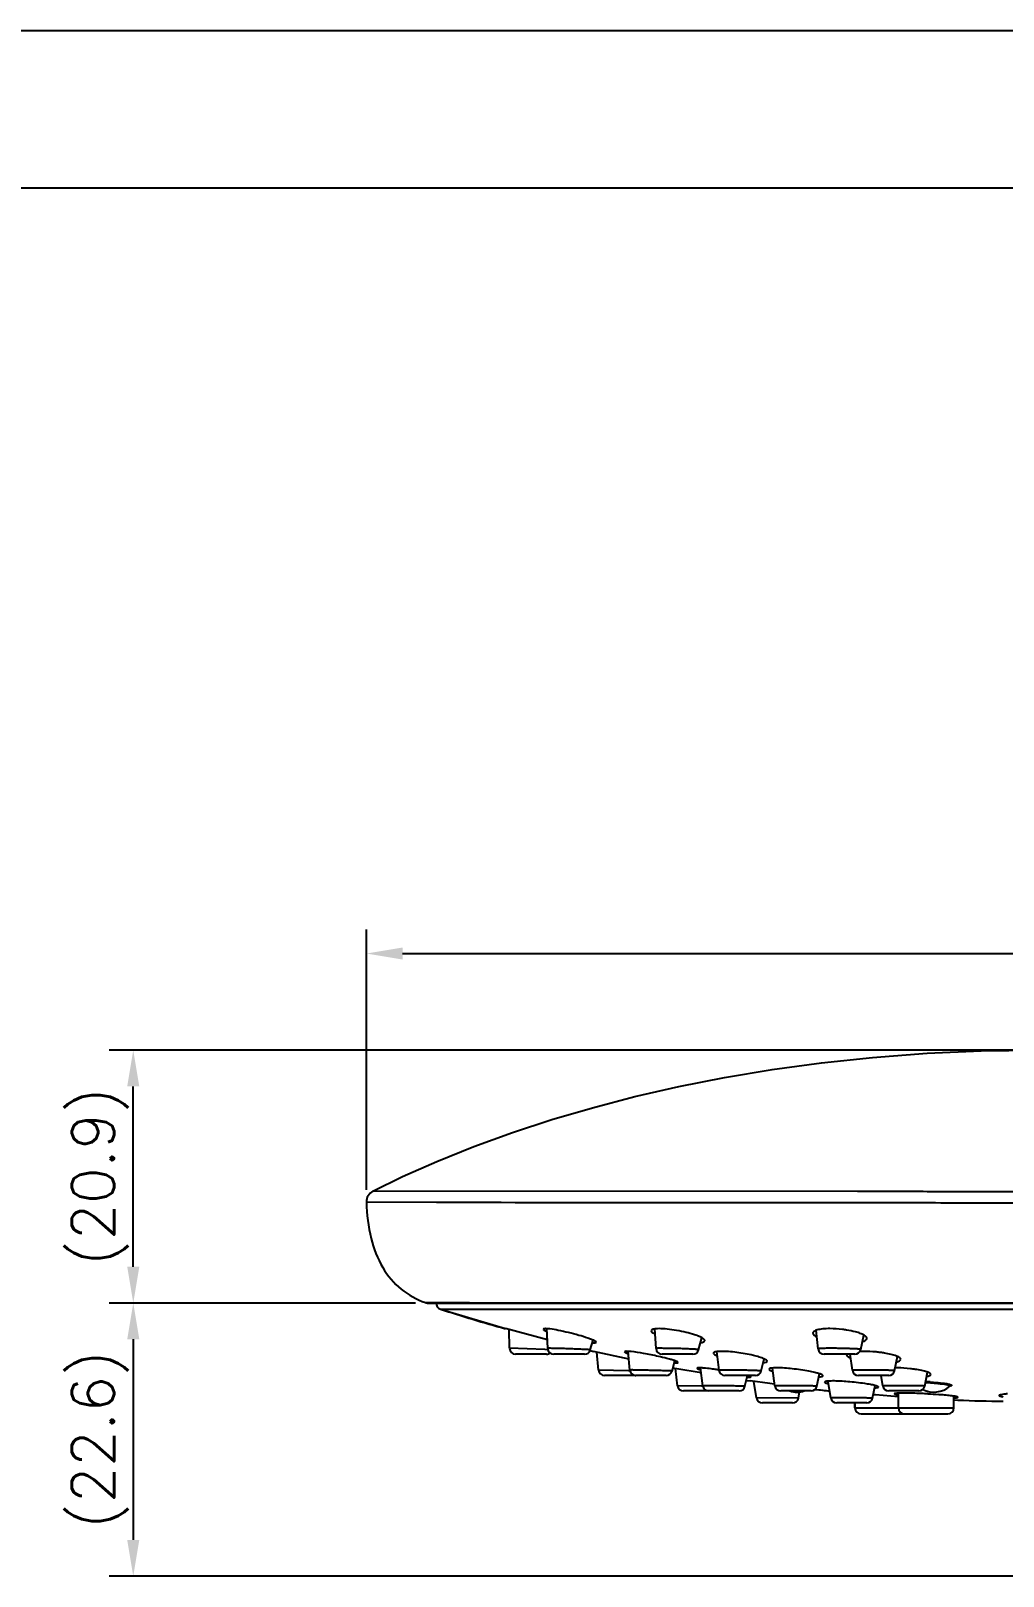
# Model space of a CAD drawing. Extents: x -5628 to -5208, y -2139 to -1842.
# Drawn here: x -5517.2 to -5436.8, y -1969.5 to -1841.6 of the extents above; entities that cross this region are included whole.
import ezdxf

# ---------------------------------------------------------------- set-up
doc = ezdxf.new("R2010")
doc.units = 0
doc.header["$LTSCALE"] = 7
doc.layers.get('0').update_dxf_attribs({"color": 2, "linetype": 'CONTINUOUS'})
for name, color, linetype in [('02___PRT_ALL_AXES', 7, 'CONTINUOUS'), ('D', 2, 'CONTINUOUS'), ('TXT', 4, 'CONTINUOUS')]:
    doc.layers.add(name, color=color, linetype=linetype)
doc.styles.add('GHS', font='ROMANS.shx', dxfattribs={"bigfont": 'GHS.shx'})

# ---------------------------------------------------------------- blocks, each defined once
blk = doc.blocks.new('BORDER')
blk.add_line((1, 1), (0, 1))

msp = doc.modelspace()

# ---------------------------------------------------------------- linework, layer by layer
at = {"color": 7, "linetype": 'Continuous'}
for p, q in [((-5448.8, -1937.68), (-5488.9, -1937.65)), ((-5448.41, -1937.68), (-5448.8, -1937.68)), ((-5446.16, -1937.69), (-5446.39, -1937.69)), ((-5483.65, -1938.6), (-5489.44, -1938.57)), ((-5483.03, -1938.6), (-5483.65, -1938.6)), ((-5484.54, -1946.88), (-5484.13, -1946.88)), ((-5484.37, -1946.91), (-5386.96, -1946.91)), ((-5484.13, -1946.88), (-5483.6, -1946.88)), ((-5483.6, -1946.88), (-5480.94, -1946.88)), ((-5480.94, -1946.88), (-5480.9, -1946.88)), ((-5480.9, -1946.88), (-5393.87, -1946.89)), ((-5483.31, -1947.41), (-5385.65, -1947.41)), ((-5483.31, -1947.41), (-5477.93, -1949.03)), ((-5474.46, -1949.96), (-5477.93, -1949.03)), ((-5477.59, -1950.66), (-5477.63, -1949.11)), ((-5474.67, -1950.77), (-5477.59, -1950.66)), ((-5474.54, -1951.15), (-5477.09, -1951.15)), ((-5474.49, -1950.78), (-5474.67, -1950.77)), ((-5474.42, -1950.78), (-5474.49, -1950.78)), ((-5471.39, -1951.15), (-5473.94, -1951.15)), ((-5470.93, -1950.84), (-5470.66, -1950.91)), ((-5470.93, -1950.84), (-5470.66, -1950.91)), ((-5467.71, -1951.55), (-5470.66, -1950.91)), ((-5470.23, -1952.46), (-5470.36, -1950.97)), ((-5462.43, -1951.15), (-5464.97, -1951.15)), ((-5449.02, -1951.15), (-5451.55, -1951.15)), ((-5467.75, -1952.52), (-5470.23, -1952.46)), ((-5463.74, -1952.35), (-5464.08, -1952.29)), ((-5463.69, -1953.75), (-5463.87, -1952.33)), ((-5461.73, -1952.7), (-5463.74, -1952.35)), ((-5467.21, -1952.91), (-5469.73, -1952.91)), ((-5467.63, -1952.52), (-5467.75, -1952.52)), ((-5464.63, -1952.91), (-5467.14, -1952.91)), ((-5461.7, -1953.78), (-5463.69, -1953.75)), ((-5457.25, -1952.91), (-5459.77, -1952.91)), ((-5458.01, -1953.31), (-5457.68, -1953.36)), ((-5458.01, -1953.31), (-5457.68, -1953.36)), ((-5456.05, -1953.58), (-5457.68, -1953.36)), ((-5457.15, -1954.76), (-5457.37, -1953.4)), ((-5455.7, -1953.62), (-5456.05, -1953.58)), ((-5455.66, -1953.63), (-5455.7, -1953.62)), ((-5446.22, -1952.91), (-5448.73, -1952.91)), ((-5461.13, -1954.19), (-5463.2, -1954.19)), ((-5461.59, -1953.78), (-5461.7, -1953.78)), ((-5458.61, -1954.19), (-5461.1, -1954.19)), ((-5453.69, -1954.78), (-5457.15, -1954.76)), ((-5452.65, -1954.19), (-5455.14, -1954.19)), ((-5453.69, -1954.78), (-5453.59, -1954.26)), ((-5452.31, -1954.06), (-5452.19, -1954.07)), ((-5447.3, -1954.52), (-5447.5, -1954.5)), ((-5445.42, -1954.67), (-5447.3, -1954.52)), ((-5443.73, -1954.19), (-5446.22, -1954.19)), ((-5441.17, -1953.8), (-5441.17, -1953.8)), ((-5440.82, -1954.93), (-5440.5, -1954.94)), ((-5454.18, -1955.18), (-5456.66, -1955.18)), ((-5448.04, -1955.18), (-5450.52, -1955.18)), ((-5449.01, -1955.18), (-5449.01, -1955.59)), ((-5449.01, -1955.59), (-5440.82, -1955.59)), ((-5448.51, -1956.09), (-5441.32, -1956.09))]:
    msp.add_line(p, q, dxfattribs=at)
for points in [[(-5488.9, -1937.65), (-5486.44, -1936.45), (-5483.6, -1935.19), (-5480.55, -1933.96), (-5477.36, -1932.8), (-5474.1, -1931.73), (-5470.74, -1930.75), (-5467.23, -1929.83), (-5463.59, -1929), (-5459.8, -1928.25), (-5455.86, -1927.59), (-5451.78, -1927.03), (-5447.55, -1926.58), (-5443.05, -1926.24), (-5438.58, -1926.05), (-5434, -1925.99)], [(-5441.18, -1953.79), (-5441.17, -1953.79), (-5441.15, -1953.78), (-5441.15, -1953.78), (-5441.17, -1953.8)]]:
    msp.add_lwpolyline(points, dxfattribs=at)
for centre, radius, start, end in [((-5488.44, -1938.54), 1, 117.1421, 181.9894), ((-5484.37, -1946.41), 0.5, 250.9713, 269.9996), ((-5483.16, -1946.93), 0.5, 177.2804, 252.1495), ((-5434.76, -1796.65), 158.39, 252.1491, 254.1821), ((-5477.09, -1950.65), 0.5, 181.2826, 269.9934), ((-5474.54, -1950.65), 0.5, 270.0071, 306.8158), ((-5473.94, -1950.65), 0.5, 181.8983, 270), ((-5474.32, -1961.61), 10.96, 89.3378, 89.9235), ((-5471.39, -1950.65), 0.5, 270, 343.3057), ((-5464.97, -1950.65), 0.5, 183.6543, 270), ((-5462.43, -1950.65), 0.5, 270, 344.9974), ((-5451.55, -1950.65), 0.5, 186.2811, 270), ((-5449.02, -1950.65), 0.5, 270, 347.5585), ((-5448.31, -1959.1), 8.19, 89.9864, 91.9854), ((-5448.18, -1960.64), 9.72, 80.4881, 82.4981), ((-5469.73, -1952.41), 0.5, 184.7785, 269.9936), ((-5467.14, -1952.41), 0.5, 185.1636, 270), ((-5467.52, -1970.08), 17.63, 89.5879, 89.9504), ((-5464.73, -1982.47), 30.35, 81.6713, 82.3256), ((-5464.99, -1984.26), 32.16, 81.5603, 81.6743), ((-5459.77, -1952.41), 0.5, 186.2584, 270), ((-5445.85, -1964.78), 12.51, 88.3759, 89.2487), ((-5445.89, -1966.08), 13.81, 83.918, 88.3599), ((-5445.66, -1964.02), 11.73, 81.9802, 83.9332), ((-5467.21, -1952.41), 0.5, 270.0068, 273.8985), ((-5464.63, -1952.41), 0.5, 270, 345.5943), ((-5463.2, -1953.69), 0.5, 187.1406, 269.9936), ((-5461.1, -1953.69), 0.5, 187.3716, 270), ((-5461.48, -1983.51), 29.76, 89.7543, 89.9682), ((-5457.25, -1952.41), 0.5, 270, 346.6628), ((-5455.14, -1953.69), 0.5, 188.0266, 270), ((-5448.73, -1952.41), 0.5, 187.8927, 270), ((-5446.22, -1952.41), 0.5, 270, 348.27), ((-5443.08, -1961.7), 8.18, 90.4303, 90.7603), ((-5443.12, -1963.11), 9.66, 89.999, 90.287), ((-5443.07, -1962.22), 8.7, 89.9976, 90.4295), ((-5443.13, -1964.34), 10.9, 88.2371, 89.9832), ((-5443.08, -1963.44), 9.92, 88.2371, 89.9831), ((-5458.6, -1953.69), 0.5, 270, 347.0844), ((-5456.66, -1954.68), 0.5, 189.0943, 269.9936), ((-5453.81, -1952.28), 2, 252.7787, 287.5673), ((-5454.18, -1954.68), 0.5, 270.0065, 348.9059), ((-5452.65, -1953.69), 0.5, 270, 347.7296), ((-5434.41, -1794.8), 160.26, 263.5865, 264.0217), ((-5434.41, -1794.81), 160.25, 263.6313, 264.0216), ((-5450.52, -1954.68), 0.5, 189.3891, 270), ((-5448.04, -1954.68), 0.5, 270, 349.1969), ((-5446.22, -1953.69), 0.5, 189.004, 270), ((-5443.73, -1953.69), 0.5, 270, 348.6967), ((-5442.47, -1952.28), 2, 242.6464, 310.7358), ((-5445.46, -1998.1), 43.73, 85.612, 86.7354), ((-5444.67, -1987.9), 33.51, 84.9613, 85.6192), ((-5434.46, -1795.18), 159.88, 267.8356, 269.1779), ((-5448.51, -1955.59), 0.5, 180, 270), ((-5444.92, -1955.59), 0.5, 180, 270), ((-5441.32, -1955.59), 0.5, 270, 0)]:
    msp.add_arc(centre, radius, start, end, dxfattribs=at)
for points, knots in [([(-5446.39, -1937.69), (-5446.56, -1937.69), (-5447.23, -1937.69), (-5447.91, -1937.68), (-5448.41, -1937.68)], [0, 0, 0, 0, 0.250867, 1, 1, 1, 1]), ([(-5434.96, -1937.72), (-5436.83, -1937.72), (-5440.57, -1937.71), (-5444.3, -1937.69), (-5446.16, -1937.69)], [0, 0, 0, 0, 0.502971, 1, 1, 1, 1]), ([(-5489.44, -1938.57), (-5489.41, -1939.58), (-5489.19, -1941.45), (-5488.25, -1943.97), (-5486.67, -1945.87), (-5485.27, -1946.63), (-5484.54, -1946.88)], [0, 0, 0, 0, 0.293049, 0.546649, 0.774795, 1, 1, 1, 1]), ([(-5389.02, -1939.12), (-5389.2, -1939.11), (-5389.56, -1939.1), (-5390, -1939.09), (-5390.36, -1939.11), (-5390.71, -1939.1), (-5391.16, -1939.08), (-5391.71, -1939.05), (-5392.46, -1938.99), (-5393.43, -1938.95), (-5394.63, -1938.92), (-5396.3, -1938.9), (-5398.49, -1938.87), (-5401.23, -1938.83), (-5405.14, -1938.79), (-5410.3, -1938.75), (-5416.78, -1938.71), (-5422.38, -1938.69), (-5426.98, -1938.68), (-5430.49, -1938.66), (-5434.01, -1938.65), (-5438.69, -1938.65), (-5444.48, -1938.62), (-5451.28, -1938.62), (-5457.81, -1938.61), (-5468.36, -1938.61), (-5476.72, -1938.61), (-5483.03, -1938.6)], [0, 0, 0, 0, 0.005784, 0.011443, 0.014237, 0.017055, 0.022785, 0.028638, 0.034603, 0.046869, 0.059583, 0.072736, 0.100296, 0.12943, 0.160021, 0.225064, 0.294358, 0.366761, 0.403758, 0.441083, 0.478583, 0.516103, 0.590585, 0.663304, 0.733064, 0.798719, 1, 1, 1, 1]), ([(-5474.62, -1949.03), (-5474.65, -1949.03), (-5474.69, -1949.04), (-5474.75, -1949.04), (-5474.8, -1949.06), (-5474.8, -1949.08)], [0, 0, 0, 0, 0.40532, 0.70142, 1, 1, 1, 1]), ([(-5474.8, -1949.08), (-5474.8, -1949.09), (-5474.77, -1949.13), (-5474.71, -1949.17), (-5474.61, -1949.22), (-5474.54, -1949.25), (-5474.49, -1949.27)], [0, 0, 0, 0, 0.11131, 0.311264, 0.608391, 1, 1, 1, 1]), ([(-5474.25, -1949.06), (-5474.29, -1949.06), (-5474.41, -1949.04), (-5474.53, -1949.03), (-5474.62, -1949.03)], [0, 0, 0, 0, 0.297653, 1, 1, 1, 1]), ([(-5471.12, -1949.81), (-5471.37, -1949.73), (-5471.9, -1949.57), (-5472.71, -1949.36), (-5473.51, -1949.18), (-5474.02, -1949.09), (-5474.25, -1949.06)], [0, 0, 0, 0, 0.24067, 0.515427, 0.782349, 1, 1, 1, 1]), ([(-5470.41, -1950.16), (-5470.41, -1950.14), (-5470.48, -1950.08), (-5470.61, -1950.01), (-5470.84, -1949.91), (-5471.02, -1949.85), (-5471.12, -1949.81)], [0, 0, 0, 0, 0.085467, 0.281678, 0.590587, 1, 1, 1, 1]), ([(-5465.2, -1949.03), (-5465.29, -1949.03), (-5465.43, -1949.04), (-5465.6, -1949.06), (-5465.73, -1949.08), (-5465.87, -1949.14), (-5465.87, -1949.22)], [0, 0, 0, 0, 0.400067, 0.56346, 0.700411, 1, 1, 1, 1]), ([(-5465.87, -1949.22), (-5465.86, -1949.27), (-5465.75, -1949.38), (-5465.63, -1949.44), (-5465.55, -1949.48)], [0, 0, 0, 0, 0.356085, 1, 1, 1, 1]), ([(-5462.29, -1949.54), (-5462.52, -1949.46), (-5463.01, -1949.33), (-5463.76, -1949.17), (-5464.5, -1949.07), (-5464.98, -1949.03), (-5465.2, -1949.03)], [0, 0, 0, 0, 0.244564, 0.514712, 0.777376, 1, 1, 1, 1]), ([(-5462.03, -1949.63), (-5462.05, -1949.62), (-5462.14, -1949.59), (-5462.22, -1949.56), (-5462.29, -1949.54)], [0, 0, 0, 0, 0.237767, 1, 1, 1, 1]), ([(-5461.44, -1950.05), (-5461.44, -1950.02), (-5461.46, -1949.96), (-5461.51, -1949.9), (-5461.61, -1949.83), (-5461.78, -1949.73), (-5461.94, -1949.67), (-5462.03, -1949.63)], [0, 0, 0, 0, 0.12055, 0.208428, 0.319551, 0.613928, 1, 1, 1, 1]), ([(-5451.09, -1949.03), (-5451.29, -1949.03), (-5451.56, -1949.04), (-5451.91, -1949.09), (-5452.12, -1949.13), (-5452.28, -1949.19), (-5452.4, -1949.25), (-5452.48, -1949.32), (-5452.49, -1949.39), (-5452.49, -1949.41)], [0, 0, 0, 0, 0.381084, 0.542787, 0.680917, 0.79372, 0.881187, 0.946431, 1, 1, 1, 1]), ([(-5452.49, -1949.41), (-5452.48, -1949.47), (-5452.38, -1949.6), (-5452.24, -1949.68), (-5452.16, -1949.72)], [0, 0, 0, 0, 0.381859, 1, 1, 1, 1]), ([(-5449.7, -1949.15), (-5449.82, -1949.13), (-5450.28, -1949.06), (-5450.74, -1949.03), (-5451.09, -1949.03)], [0, 0, 0, 0, 0.251829, 1, 1, 1, 1]), ([(-5448.76, -1949.36), (-5448.83, -1949.34), (-5449.14, -1949.25), (-5449.46, -1949.19), (-5449.7, -1949.15)], [0, 0, 0, 0, 0.227029, 1, 1, 1, 1]), ([(-5448.31, -1949.54), (-5448.34, -1949.53), (-5448.49, -1949.45), (-5448.64, -1949.4), (-5448.76, -1949.36)], [0, 0, 0, 0, 0.218039, 1, 1, 1, 1]), ([(-5448.38, -1950.1), (-5448.3, -1950.07), (-5448.16, -1950.03), (-5448.04, -1949.92), (-5448.03, -1949.87)], [0, 0, 0, 0, 0.619705, 1, 1, 1, 1]), ([(-5448.03, -1949.87), (-5448.02, -1949.84), (-5448.03, -1949.78), (-5448.09, -1949.7), (-5448.18, -1949.61), (-5448.27, -1949.57), (-5448.31, -1949.54)], [0, 0, 0, 0, 0.169813, 0.378229, 0.651983, 1, 1, 1, 1]), ([(-5474.31, -1950.66), (-5474.33, -1950.66), (-5474.36, -1950.66), (-5474.4, -1950.66), (-5474.42, -1950.66), (-5474.43, -1950.66), (-5474.44, -1950.66), (-5474.44, -1950.66), (-5474.44, -1950.66)], [0, 0, 0, 0, 0.432121, 0.74477, 0.85511, 0.934218, 0.981995, 1, 1, 1, 1]), ([(-5470.91, -1950.79), (-5470.91, -1950.79), (-5470.93, -1950.79), (-5470.94, -1950.78), (-5470.97, -1950.78), (-5471.01, -1950.78), (-5471.06, -1950.77), (-5471.15, -1950.77), (-5471.29, -1950.76), (-5471.48, -1950.75), (-5471.7, -1950.74), (-5471.95, -1950.73), (-5472.21, -1950.72), (-5472.49, -1950.71), (-5472.87, -1950.69), (-5473.31, -1950.68), (-5473.79, -1950.67), (-5474.07, -1950.66), (-5474.2, -1950.66)], [0, 0, 0, 0, 0.001753, 0.007003, 0.015786, 0.028039, 0.043668, 0.062579, 0.109721, 0.168165, 0.236364, 0.312511, 0.394606, 0.480502, 0.567942, 0.738272, 0.887605, 1, 1, 1, 1]), ([(-5470.74, -1950.2), (-5470.72, -1950.2), (-5470.67, -1950.2), (-5470.62, -1950.2), (-5470.59, -1950.2)], [0, 0, 0, 0, 0.277396, 1, 1, 1, 1]), ([(-5470.59, -1950.2), (-5470.55, -1950.2), (-5470.49, -1950.2), (-5470.42, -1950.18), (-5470.41, -1950.16)], [0, 0, 0, 0, 0.68082, 1, 1, 1, 1]), ([(-5467.91, -1950.91), (-5467.95, -1950.91), (-5468, -1950.9), (-5468.08, -1950.93), (-5468.08, -1950.95)], [0, 0, 0, 0, 0.718979, 1, 1, 1, 1]), ([(-5468.08, -1950.95), (-5468.08, -1950.96), (-5468.05, -1950.98), (-5467.99, -1951.02), (-5467.89, -1951.06), (-5467.81, -1951.09), (-5467.77, -1951.1)], [0, 0, 0, 0, 0.102224, 0.30037, 0.600847, 1, 1, 1, 1]), ([(-5467.54, -1950.93), (-5467.57, -1950.93), (-5467.7, -1950.92), (-5467.82, -1950.91), (-5467.91, -1950.91)], [0, 0, 0, 0, 0.29788, 1, 1, 1, 1]), ([(-5465.28, -1951.33), (-5465.68, -1951.24), (-5466.43, -1951.09), (-5467.19, -1950.97), (-5467.54, -1950.93)], [0, 0, 0, 0, 0.544646, 1, 1, 1, 1]), ([(-5464.96, -1950.66), (-5465.03, -1950.66), (-5465.13, -1950.66), (-5465.26, -1950.66), (-5465.33, -1950.66), (-5465.39, -1950.66), (-5465.44, -1950.67), (-5465.46, -1950.67), (-5465.47, -1950.67), (-5465.47, -1950.68)], [0, 0, 0, 0, 0.424097, 0.596374, 0.739284, 0.851707, 0.932731, 0.981802, 1, 1, 1, 1]), ([(-5461.95, -1950.78), (-5461.95, -1950.77), (-5461.96, -1950.77), (-5461.97, -1950.77), (-5461.99, -1950.76), (-5462.04, -1950.76), (-5462.13, -1950.75), (-5462.25, -1950.74), (-5462.41, -1950.73), (-5462.59, -1950.72), (-5462.8, -1950.71), (-5463.12, -1950.7), (-5463.54, -1950.68), (-5464.04, -1950.67), (-5464.52, -1950.66), (-5464.82, -1950.66), (-5464.96, -1950.66)], [0, 0, 0, 0, 0.001758, 0.006422, 0.014184, 0.025022, 0.055739, 0.097926, 0.150678, 0.212857, 0.283136, 0.360004, 0.526813, 0.698955, 0.861441, 1, 1, 1, 1]), ([(-5461.79, -1950.19), (-5461.7, -1950.18), (-5461.58, -1950.16), (-5461.45, -1950.09), (-5461.44, -1950.05)], [0, 0, 0, 0, 0.649678, 1, 1, 1, 1]), ([(-5460.06, -1950.91), (-5460.15, -1950.91), (-5460.32, -1950.91), (-5460.51, -1950.93), (-5460.62, -1950.96), (-5460.68, -1950.99), (-5460.71, -1951.02), (-5460.72, -1951.04), (-5460.72, -1951.06)], [0, 0, 0, 0, 0.402428, 0.702031, 0.810582, 0.892596, 0.951945, 1, 1, 1, 1]), ([(-5460.72, -1951.06), (-5460.72, -1951.07), (-5460.69, -1951.12), (-5460.59, -1951.2), (-5460.48, -1951.24), (-5460.4, -1951.28)], [0, 0, 0, 0, 0.136428, 0.342833, 1, 1, 1, 1]), ([(-5457.42, -1951.25), (-5457.87, -1951.14), (-5458.56, -1951.02), (-5459.44, -1950.93), (-5459.86, -1950.91), (-5460.06, -1950.91)], [0, 0, 0, 0, 0.524836, 0.781684, 1, 1, 1, 1]), ([(-5450.96, -1950.66), (-5451.04, -1950.66), (-5451.19, -1950.66), (-5451.4, -1950.66), (-5451.59, -1950.66), (-5451.74, -1950.67), (-5451.87, -1950.67), (-5451.95, -1950.68), (-5452, -1950.69), (-5452.03, -1950.69), (-5452.04, -1950.69), (-5452.05, -1950.7), (-5452.05, -1950.7)], [0, 0, 0, 0, 0.212951, 0.408167, 0.580664, 0.726877, 0.843778, 0.929001, 0.95914, 0.98085, 0.99419, 1, 1, 1, 1]), ([(-5448.53, -1950.75), (-5448.53, -1950.75), (-5448.55, -1950.74), (-5448.58, -1950.74), (-5448.65, -1950.73), (-5448.74, -1950.72), (-5448.85, -1950.71), (-5448.98, -1950.7), (-5449.14, -1950.7), (-5449.38, -1950.69), (-5449.7, -1950.67), (-5450.12, -1950.66), (-5450.54, -1950.66), (-5450.82, -1950.66), (-5450.96, -1950.66)], [0, 0, 0, 0, 0.005757, 0.021691, 0.048102, 0.084634, 0.130788, 0.185887, 0.249108, 0.319539, 0.477698, 0.650862, 0.828629, 1, 1, 1, 1]), ([(-5446.91, -1951), (-5447.03, -1950.99), (-5447.49, -1950.93), (-5447.96, -1950.91), (-5448.31, -1950.91)], [0, 0, 0, 0, 0.251517, 1, 1, 1, 1]), ([(-5445.23, -1951.59), (-5445.22, -1951.54), (-5445.3, -1951.44), (-5445.42, -1951.37), (-5445.66, -1951.26), (-5446.04, -1951.15), (-5446.38, -1951.08), (-5446.57, -1951.05)], [0, 0, 0, 0, 0.104386, 0.192216, 0.307068, 0.612437, 1, 1, 1, 1]), ([(-5467.51, -1952.46), (-5467.53, -1952.46), (-5467.56, -1952.46), (-5467.6, -1952.46), (-5467.62, -1952.46), (-5467.63, -1952.46), (-5467.64, -1952.46), (-5467.64, -1952.46), (-5467.64, -1952.46)], [0, 0, 0, 0, 0.433386, 0.74681, 0.857298, 0.936333, 0.983669, 1, 1, 1, 1]), ([(-5464.14, -1952.54), (-5464.14, -1952.54), (-5464.15, -1952.54), (-5464.17, -1952.53), (-5464.2, -1952.53), (-5464.24, -1952.53), (-5464.29, -1952.53), (-5464.35, -1952.53), (-5464.42, -1952.52), (-5464.54, -1952.52), (-5464.7, -1952.51), (-5464.92, -1952.51), (-5465.17, -1952.5), (-5465.43, -1952.49), (-5465.71, -1952.49), (-5466.08, -1952.48), (-5466.52, -1952.47), (-5466.99, -1952.46), (-5467.27, -1952.46), (-5467.4, -1952.46)], [0, 0, 0, 0, 0.001746, 0.00702, 0.015825, 0.028092, 0.043732, 0.06265, 0.08473, 0.109808, 0.168281, 0.236528, 0.312738, 0.394899, 0.480847, 0.568311, 0.738567, 0.887715, 1, 1, 1, 1]), ([(-5464.37, -1951.55), (-5464.44, -1951.53), (-5464.74, -1951.45), (-5465.04, -1951.38), (-5465.28, -1951.33)], [0, 0, 0, 0, 0.224872, 1, 1, 1, 1]), ([(-5463.65, -1951.83), (-5463.65, -1951.83), (-5463.66, -1951.81), (-5463.72, -1951.77), (-5463.86, -1951.71), (-5464.08, -1951.63), (-5464.26, -1951.58), (-5464.37, -1951.55)], [0, 0, 0, 0, 0.029014, 0.082447, 0.277718, 0.587786, 1, 1, 1, 1]), ([(-5463.97, -1951.86), (-5463.95, -1951.86), (-5463.91, -1951.87), (-5463.86, -1951.87), (-5463.82, -1951.87)], [0, 0, 0, 0, 0.276844, 1, 1, 1, 1]), ([(-5463.82, -1951.87), (-5463.78, -1951.87), (-5463.73, -1951.87), (-5463.66, -1951.85), (-5463.65, -1951.83)], [0, 0, 0, 0, 0.697403, 1, 1, 1, 1]), ([(-5461.92, -1952.27), (-5461.96, -1952.27), (-5462, -1952.27), (-5462.09, -1952.29), (-5462.09, -1952.3)], [0, 0, 0, 0, 0.732082, 1, 1, 1, 1]), ([(-5462.09, -1952.3), (-5462.09, -1952.31), (-5462.05, -1952.34), (-5462, -1952.36), (-5461.89, -1952.4), (-5461.82, -1952.42), (-5461.77, -1952.43)], [0, 0, 0, 0, 0.093715, 0.290103, 0.593665, 1, 1, 1, 1]), ([(-5461.54, -1952.29), (-5461.58, -1952.29), (-5461.7, -1952.28), (-5461.83, -1952.27), (-5461.92, -1952.27)], [0, 0, 0, 0, 0.298066, 1, 1, 1, 1]), ([(-5460.67, -1952.39), (-5460.75, -1952.38), (-5461.04, -1952.34), (-5461.33, -1952.31), (-5461.54, -1952.29)], [0, 0, 0, 0, 0.280437, 1, 1, 1, 1]), ([(-5459.75, -1952.46), (-5459.83, -1952.46), (-5459.93, -1952.46), (-5460.05, -1952.46), (-5460.13, -1952.46), (-5460.18, -1952.46), (-5460.22, -1952.46), (-5460.25, -1952.47), (-5460.26, -1952.47), (-5460.26, -1952.47), (-5460.26, -1952.47)], [0, 0, 0, 0, 0.424692, 0.597251, 0.740412, 0.853011, 0.934068, 0.982875, 0.99521, 1, 1, 1, 1]), ([(-5456.77, -1952.53), (-5456.77, -1952.53), (-5456.78, -1952.53), (-5456.79, -1952.52), (-5456.81, -1952.52), (-5456.84, -1952.52), (-5456.89, -1952.52), (-5456.96, -1952.51), (-5457.07, -1952.51), (-5457.23, -1952.5), (-5457.41, -1952.5), (-5457.62, -1952.49), (-5457.93, -1952.48), (-5458.35, -1952.47), (-5458.85, -1952.46), (-5459.32, -1952.46), (-5459.62, -1952.46), (-5459.75, -1952.46)], [0, 0, 0, 0, 0.00161, 0.006289, 0.014093, 0.024986, 0.038918, 0.055827, 0.098146, 0.151035, 0.213345, 0.283738, 0.360689, 0.527521, 0.699476, 0.861663, 1, 1, 1, 1]), ([(-5456.27, -1951.74), (-5456.26, -1951.7), (-5456.33, -1951.63), (-5456.44, -1951.57), (-5456.57, -1951.51), (-5456.74, -1951.44), (-5457.02, -1951.35), (-5457.26, -1951.29), (-5457.42, -1951.25)], [0, 0, 0, 0, 0.094481, 0.180922, 0.295571, 0.437251, 0.603805, 1, 1, 1, 1]), ([(-5456.6, -1951.85), (-5456.52, -1951.85), (-5456.41, -1951.84), (-5456.28, -1951.78), (-5456.27, -1951.74)], [0, 0, 0, 0, 0.669479, 1, 1, 1, 1]), ([(-5455.47, -1952.27), (-5455.57, -1952.27), (-5455.73, -1952.28), (-5455.92, -1952.29), (-5456.04, -1952.32), (-5456.1, -1952.34), (-5456.14, -1952.37), (-5456.13, -1952.39)], [0, 0, 0, 0, 0.412517, 0.718542, 0.828204, 0.909245, 1, 1, 1, 1]), ([(-5456.13, -1952.39), (-5456.13, -1952.41), (-5456.1, -1952.44), (-5456, -1952.51), (-5455.89, -1952.54), (-5455.81, -1952.57)], [0, 0, 0, 0, 0.122756, 0.325425, 1, 1, 1, 1]), ([(-5452.82, -1952.55), (-5453.28, -1952.47), (-5454.16, -1952.34), (-5455.05, -1952.27), (-5455.47, -1952.27)], [0, 0, 0, 0, 0.524193, 1, 1, 1, 1]), ([(-5449.69, -1951.25), (-5449.67, -1951.3), (-5449.56, -1951.38), (-5449.44, -1951.44), (-5449.37, -1951.47)], [0, 0, 0, 0, 0.384043, 1, 1, 1, 1]), ([(-5448.15, -1952.46), (-5448.22, -1952.46), (-5448.37, -1952.46), (-5448.58, -1952.46), (-5448.76, -1952.46), (-5448.92, -1952.46), (-5449.03, -1952.47), (-5449.11, -1952.47), (-5449.15, -1952.47), (-5449.18, -1952.47), (-5449.2, -1952.48), (-5449.22, -1952.48), (-5449.22, -1952.48), (-5449.22, -1952.48)], [0, 0, 0, 0, 0.213004, 0.408348, 0.581058, 0.727548, 0.844746, 0.891589, 0.930206, 0.960392, 0.982053, 0.995145, 1, 1, 1, 1]), ([(-5445.73, -1952.52), (-5445.73, -1952.51), (-5445.73, -1952.51), (-5445.74, -1952.51), (-5445.76, -1952.51), (-5445.79, -1952.5), (-5445.85, -1952.5), (-5445.94, -1952.49), (-5446.05, -1952.49), (-5446.18, -1952.48), (-5446.34, -1952.48), (-5446.57, -1952.47), (-5446.9, -1952.47), (-5447.31, -1952.46), (-5447.73, -1952.46), (-5448.01, -1952.46), (-5448.15, -1952.46)], [0, 0, 0, 0, 0.001541, 0.00556, 0.012228, 0.021557, 0.048108, 0.084805, 0.131135, 0.186398, 0.249759, 0.320293, 0.478507, 0.651509, 0.828963, 1, 1, 1, 1]), ([(-5445.58, -1951.78), (-5445.49, -1951.76), (-5445.36, -1951.73), (-5445.24, -1951.64), (-5445.23, -1951.59)], [0, 0, 0, 0, 0.640987, 1, 1, 1, 1]), ([(-5442.74, -1952.82), (-5442.73, -1952.78), (-5442.81, -1952.7), (-5442.93, -1952.65), (-5443.08, -1952.59), (-5443.27, -1952.54), (-5443.59, -1952.47), (-5443.84, -1952.42), (-5444.03, -1952.4)], [0, 0, 0, 0, 0.094003, 0.180212, 0.295, 0.437016, 0.604044, 1, 1, 1, 1]), ([(-5461.47, -1953.75), (-5461.48, -1953.75), (-5461.52, -1953.75), (-5461.56, -1953.75), (-5461.58, -1953.75), (-5461.59, -1953.75), (-5461.59, -1953.75), (-5461.6, -1953.75), (-5461.6, -1953.75)], [0, 0, 0, 0, 0.433668, 0.747339, 0.857917, 0.936993, 0.984262, 1, 1, 1, 1]), ([(-5458.12, -1953.8), (-5458.12, -1953.8), (-5458.12, -1953.8), (-5458.12, -1953.8), (-5458.13, -1953.8), (-5458.15, -1953.79), (-5458.17, -1953.79), (-5458.21, -1953.79), (-5458.26, -1953.79), (-5458.32, -1953.79), (-5458.4, -1953.79), (-5458.51, -1953.79), (-5458.67, -1953.78), (-5458.89, -1953.78), (-5459.14, -1953.77), (-5459.4, -1953.77), (-5459.68, -1953.77), (-5460.05, -1953.76), (-5460.49, -1953.76), (-5460.95, -1953.75), (-5461.23, -1953.75), (-5461.35, -1953.75)], [0, 0, 0, 0, 0.00044, 0.001759, 0.003964, 0.007054, 0.015878, 0.02816, 0.043812, 0.06274, 0.084829, 0.109915, 0.168406, 0.236675, 0.31291, 0.395093, 0.481056, 0.56852, 0.738724, 0.887775, 1, 1, 1, 1]), ([(-5457.94, -1953.05), (-5457.93, -1953.05), (-5457.88, -1953.05), (-5457.84, -1953.05), (-5457.8, -1953.05)], [0, 0, 0, 0, 0.276433, 1, 1, 1, 1]), ([(-5457.68, -1952.98), (-5457.7, -1952.97), (-5457.75, -1952.95), (-5457.82, -1952.93), (-5457.86, -1952.92)], [0, 0, 0, 0, 0.190043, 1, 1, 1, 1]), ([(-5457.8, -1953.05), (-5457.76, -1953.05), (-5457.71, -1953.05), (-5457.65, -1953.04), (-5457.63, -1953.03), (-5457.63, -1953.02)], [0, 0, 0, 0, 0.705312, 0.899406, 1, 1, 1, 1]), ([(-5457.63, -1953.02), (-5457.63, -1953.01), (-5457.65, -1952.99), (-5457.67, -1952.98), (-5457.68, -1952.98)], [0, 0, 0, 0, 0.3186, 1, 1, 1, 1]), ([(-5455.13, -1953.75), (-5455.17, -1953.75), (-5455.24, -1953.75), (-5455.34, -1953.75), (-5455.43, -1953.75), (-5455.5, -1953.75), (-5455.56, -1953.75), (-5455.6, -1953.75), (-5455.62, -1953.75), (-5455.63, -1953.75), (-5455.63, -1953.75), (-5455.64, -1953.75), (-5455.64, -1953.76)], [0, 0, 0, 0, 0.224874, 0.42484, 0.59751, 0.740799, 0.853526, 0.934687, 0.963161, 0.98351, 0.995732, 1, 1, 1, 1]), ([(-5452.16, -1953.79), (-5452.16, -1953.79), (-5452.17, -1953.79), (-5452.18, -1953.79), (-5452.2, -1953.79), (-5452.23, -1953.79), (-5452.28, -1953.78), (-5452.35, -1953.78), (-5452.46, -1953.78), (-5452.62, -1953.77), (-5452.8, -1953.77), (-5453.01, -1953.77), (-5453.23, -1953.76), (-5453.48, -1953.76), (-5453.81, -1953.76), (-5454.23, -1953.75), (-5454.69, -1953.75), (-5454.99, -1953.75), (-5455.13, -1953.75)], [0, 0, 0, 0, 0.001563, 0.006266, 0.014106, 0.025036, 0.039007, 0.055955, 0.098349, 0.151308, 0.213678, 0.284119, 0.361097, 0.442953, 0.527914, 0.699757, 0.861784, 1, 1, 1, 1]), ([(-5451.67, -1952.94), (-5451.66, -1952.93), (-5451.68, -1952.89), (-5451.74, -1952.85), (-5451.84, -1952.8), (-5452.04, -1952.73), (-5452.37, -1952.64), (-5452.65, -1952.58), (-5452.82, -1952.55)], [0, 0, 0, 0, 0.033197, 0.089323, 0.174456, 0.288919, 0.599125, 1, 1, 1, 1]), ([(-5451.99, -1953.04), (-5451.91, -1953.03), (-5451.81, -1953.02), (-5451.7, -1952.98), (-5451.67, -1952.95), (-5451.67, -1952.94)], [0, 0, 0, 0, 0.681662, 0.880117, 1, 1, 1, 1]), ([(-5450.88, -1953.36), (-5450.97, -1953.36), (-5451.13, -1953.37), (-5451.32, -1953.38), (-5451.43, -1953.4), (-5451.49, -1953.41), (-5451.53, -1953.44), (-5451.53, -1953.45)], [0, 0, 0, 0, 0.419205, 0.729757, 0.840291, 0.920657, 1, 1, 1, 1]), ([(-5451.53, -1953.45), (-5451.53, -1953.47), (-5451.5, -1953.49), (-5451.43, -1953.52), (-5451.33, -1953.56), (-5451.25, -1953.58), (-5451.21, -1953.59)], [0, 0, 0, 0, 0.107507, 0.306383, 0.604669, 1, 1, 1, 1]), ([(-5448.2, -1953.58), (-5448.67, -1953.51), (-5449.56, -1953.42), (-5450.45, -1953.36), (-5450.88, -1953.36)], [0, 0, 0, 0, 0.523135, 1, 1, 1, 1]), ([(-5447.07, -1953.87), (-5447.07, -1953.86), (-5447.1, -1953.83), (-5447.19, -1953.78), (-5447.41, -1953.72), (-5447.76, -1953.65), (-5448.05, -1953.6), (-5448.2, -1953.58)], [0, 0, 0, 0, 0.027751, 0.081583, 0.280567, 0.593596, 1, 1, 1, 1]), ([(-5445.64, -1953.75), (-5445.72, -1953.75), (-5445.87, -1953.75), (-5446.07, -1953.75), (-5446.26, -1953.75), (-5446.41, -1953.75), (-5446.53, -1953.75), (-5446.6, -1953.76), (-5446.64, -1953.76), (-5446.67, -1953.76), (-5446.7, -1953.76), (-5446.71, -1953.76), (-5446.72, -1953.76), (-5446.72, -1953.76)], [0, 0, 0, 0, 0.212929, 0.408248, 0.580997, 0.727585, 0.844926, 0.891846, 0.93054, 0.96079, 0.982484, 0.995534, 1, 1, 1, 1]), ([(-5443.24, -1953.78), (-5443.24, -1953.78), (-5443.24, -1953.78), (-5443.25, -1953.78), (-5443.27, -1953.78), (-5443.29, -1953.78), (-5443.32, -1953.78), (-5443.37, -1953.77), (-5443.45, -1953.77), (-5443.56, -1953.77), (-5443.69, -1953.76), (-5443.84, -1953.76), (-5444.08, -1953.76), (-5444.4, -1953.75), (-5444.81, -1953.75), (-5445.23, -1953.75), (-5445.51, -1953.75), (-5445.64, -1953.75)], [0, 0, 0, 0, 0.001391, 0.005408, 0.012105, 0.021475, 0.033498, 0.048123, 0.084923, 0.13135, 0.186699, 0.250129, 0.320709, 0.478936, 0.651845, 0.829136, 1, 1, 1, 1]), ([(-5443.07, -1952.98), (-5442.99, -1952.96), (-5442.88, -1952.94), (-5442.75, -1952.86), (-5442.74, -1952.82)], [0, 0, 0, 0, 0.662034, 1, 1, 1, 1]), ([(-5442.79, -1953.45), (-5442.7, -1953.45), (-5442.35, -1953.47), (-5442.01, -1953.5), (-5441.75, -1953.53)], [0, 0, 0, 0, 0.258495, 1, 1, 1, 1]), ([(-5442.77, -1953.52), (-5442.56, -1953.53), (-5442.26, -1953.55), (-5441.87, -1953.59), (-5441.62, -1953.62), (-5441.41, -1953.66), (-5441.28, -1953.69), (-5441.14, -1953.75), (-5441.16, -1953.79)], [0, 0, 0, 0, 0.37744, 0.553068, 0.708005, 0.834594, 0.92686, 1, 1, 1, 1]), ([(-5441.75, -1953.53), (-5441.67, -1953.54), (-5441.53, -1953.56), (-5441.34, -1953.59), (-5441.2, -1953.63), (-5441.1, -1953.66), (-5441.05, -1953.68), (-5441.02, -1953.7), (-5441.01, -1953.72), (-5441.02, -1953.74), (-5441.04, -1953.76), (-5441.09, -1953.78), (-5441.14, -1953.79), (-5441.17, -1953.8)], [0, 0, 0, 0, 0.23948, 0.44361, 0.605912, 0.721834, 0.761943, 0.790798, 0.811001, 0.829673, 0.855311, 0.891678, 1, 1, 1, 1]), ([(-5450.5, -1954.76), (-5450.54, -1954.76), (-5450.61, -1954.76), (-5450.71, -1954.76), (-5450.8, -1954.76), (-5450.87, -1954.76), (-5450.92, -1954.76), (-5450.96, -1954.76), (-5450.97, -1954.76), (-5450.99, -1954.76), (-5451, -1954.76), (-5451, -1954.76), (-5451.01, -1954.76), (-5451.01, -1954.76)], [0, 0, 0, 0, 0.224722, 0.424593, 0.597232, 0.740555, 0.853374, 0.898027, 0.934674, 0.963226, 0.983647, 0.995908, 1, 1, 1, 1]), ([(-5447.55, -1954.77), (-5447.55, -1954.77), (-5447.55, -1954.77), (-5447.56, -1954.77), (-5447.56, -1954.77), (-5447.57, -1954.77), (-5447.6, -1954.77), (-5447.63, -1954.77), (-5447.67, -1954.77), (-5447.72, -1954.77), (-5447.78, -1954.77), (-5447.87, -1954.77), (-5448.01, -1954.77), (-5448.19, -1954.77), (-5448.4, -1954.76), (-5448.62, -1954.76), (-5448.86, -1954.76), (-5449.2, -1954.76), (-5449.61, -1954.76), (-5450.07, -1954.76), (-5450.37, -1954.76), (-5450.5, -1954.76)], [0, 0, 0, 0, 0.000389, 0.001569, 0.003544, 0.00631, 0.014192, 0.025163, 0.039174, 0.056158, 0.07601, 0.098617, 0.151628, 0.214038, 0.284501, 0.361486, 0.44333, 0.52826, 0.699996, 0.861889, 1, 1, 1, 1]), ([(-5447.39, -1953.94), (-5447.31, -1953.94), (-5447.21, -1953.93), (-5447.11, -1953.9), (-5447.08, -1953.88), (-5447.07, -1953.87)], [0, 0, 0, 0, 0.700607, 0.895927, 1, 1, 1, 1]), ([(-5444.97, -1954.36), (-5445.08, -1954.36), (-5445.27, -1954.37), (-5445.49, -1954.37), (-5445.62, -1954.39), (-5445.69, -1954.4), (-5445.72, -1954.4), (-5445.74, -1954.42), (-5445.74, -1954.42)], [0, 0, 0, 0, 0.418905, 0.731644, 0.843711, 0.925282, 0.976307, 1, 1, 1, 1]), ([(-5445.74, -1954.42), (-5445.74, -1954.43), (-5445.71, -1954.45), (-5445.65, -1954.47), (-5445.55, -1954.49), (-5445.47, -1954.5), (-5445.42, -1954.51)], [0, 0, 0, 0, 0.082312, 0.273792, 0.581004, 1, 1, 1, 1]), ([(-5442.97, -1954.43), (-5443.15, -1954.42), (-5443.82, -1954.39), (-5444.49, -1954.36), (-5444.97, -1954.36)], [0, 0, 0, 0, 0.274761, 1, 1, 1, 1]), ([(-5440.49, -1954.71), (-5440.49, -1954.7), (-5440.53, -1954.68), (-5440.59, -1954.66), (-5440.69, -1954.64), (-5440.83, -1954.62), (-5441.01, -1954.59), (-5441.31, -1954.56), (-5441.56, -1954.54), (-5441.73, -1954.52)], [0, 0, 0, 0, 0.022781, 0.075659, 0.160006, 0.275023, 0.418919, 0.58956, 1, 1, 1, 1]), ([(-5441.16, -1953.79), (-5441.16, -1953.79), (-5441.16, -1953.79), (-5441.17, -1953.79), (-5441.17, -1953.8)], [0, 0, 0, 0, 0.475413, 1, 1, 1, 1]), ([(-5440.81, -1954.76), (-5440.77, -1954.76), (-5440.69, -1954.75), (-5440.58, -1954.74), (-5440.53, -1954.73), (-5440.49, -1954.72), (-5440.49, -1954.71)], [0, 0, 0, 0, 0.423332, 0.730948, 0.92058, 1, 1, 1, 1]), ([(-5436.4, -1954.43), (-5436.49, -1954.44), (-5436.66, -1954.46), (-5436.88, -1954.49), (-5437.01, -1954.52), (-5437.07, -1954.54), (-5437.08, -1954.56), (-5437.08, -1954.57)], [0, 0, 0, 0, 0.413474, 0.72121, 0.915039, 0.969151, 1, 1, 1, 1]), ([(-5437.08, -1954.57), (-5437.08, -1954.58), (-5437.05, -1954.6), (-5436.99, -1954.62), (-5436.89, -1954.64), (-5436.81, -1954.66), (-5436.76, -1954.66)], [0, 0, 0, 0, 0.094042, 0.286152, 0.588426, 1, 1, 1, 1])]:
    msp.add_open_spline(points, degree=3, knots=knots, dxfattribs=at)
for points in [[(-5449.68, -1951.15), (-5449.69, -1951.15), (-5449.69, -1951.17), (-5449.7, -1951.18)], [(-5449.7, -1951.18), (-5449.7, -1951.19), (-5449.7, -1951.21), (-5449.7, -1951.22)], [(-5449.7, -1951.22), (-5449.7, -1951.23), (-5449.7, -1951.24), (-5449.69, -1951.25)]]:
    msp.add_open_spline(points, degree=3, dxfattribs=at)
at = {"layer": '02___PRT_ALL_AXES', "color": 7, "linetype": 'Continuous'}
for p, q in [((-5477.59, -1950.66), (-5477.63, -1949.11)), ((-5474.44, -1950.66), (-5474.5, -1949.03)), ((-5465.47, -1950.68), (-5465.58, -1949.06)), ((-5461.95, -1950.78), (-5461.69, -1949.79)), ((-5452.05, -1950.7), (-5452.22, -1949.17)), ((-5448.53, -1950.75), (-5448.27, -1949.57)), ((-5470.91, -1950.79), (-5470.67, -1949.98)), ((-5470.23, -1952.46), (-5470.36, -1950.97)), ((-5467.64, -1952.46), (-5467.78, -1950.91)), ((-5460.26, -1952.47), (-5460.43, -1950.93)), ((-5449.22, -1952.48), (-5449.41, -1951.15)), ((-5464.14, -1952.54), (-5463.92, -1951.69)), ((-5463.69, -1953.75), (-5463.87, -1952.33)), ((-5461.6, -1953.75), (-5461.79, -1952.28)), ((-5456.77, -1952.53), (-5456.53, -1951.53)), ((-5455.64, -1953.75), (-5455.84, -1952.29)), ((-5445.73, -1952.52), (-5445.49, -1951.34)), ((-5458.12, -1953.8), (-5457.91, -1952.9)), ((-5457.15, -1954.76), (-5457.37, -1953.4)), ((-5452.16, -1953.79), (-5451.94, -1952.77)), ((-5451.01, -1954.76), (-5451.23, -1953.4)), ((-5447.55, -1954.77), (-5447.35, -1953.74)), ((-5446.72, -1953.76), (-5446.85, -1952.91)), ((-5443.24, -1953.78), (-5443.01, -1952.62)), ((-5453.69, -1954.78), (-5453.59, -1954.26)), ((-5445.42, -1955.59), (-5445.42, -1954.37)), ((-5440.82, -1955.59), (-5440.82, -1954.62)), ((-5449.01, -1955.59), (-5449.01, -1955.18))]:
    msp.add_line(p, q, dxfattribs=at)
at = {"layer": 'D'}
for p, q in [((-5489.44, -1937.54), (-5489.44, -1915.99)), ((-5486.44, -1917.99), (-5251.05, -1917.99)), ((-5435.46, -1925.99), (-5510.73, -1925.99)), ((-5508.73, -1943.91), (-5508.73, -1928.99)), ((-5508.73, -1943.91), (-5508.73, -1940.91)), ((-5485.37, -1946.91), (-5510.73, -1946.91)), ((-5485.37, -1946.91), (-5510.73, -1946.91)), ((-5486.37, -1946.91), (-5510.73, -1946.91)), ((-5486.37, -1946.91), (-5499.25, -1946.91)), ((-5508.73, -1949.91), (-5508.73, -1966.51)), ((-5258.75, -1969.51), (-5510.73, -1969.51))]:
    msp.add_line(p, q, dxfattribs=at)
for points in [[(-5486.44, -1917.49), (-5486.44, -1918.49), (-5489.44, -1917.99)], [(-5509.23, -1928.99), (-5508.23, -1928.99), (-5508.73, -1925.99)], [(-5509.23, -1943.91), (-5508.23, -1943.91), (-5508.73, -1946.91)], [(-5509.23, -1943.91), (-5508.23, -1943.91), (-5508.73, -1946.91)], [(-5509.23, -1949.91), (-5508.23, -1949.91), (-5508.73, -1946.91)], [(-5509.23, -1966.51), (-5508.23, -1966.51), (-5508.73, -1969.51)]]:
    msp.add_solid(points, dxfattribs=at)
at = {"layer": 'TXT'}
msp.add_line((-5596.81, -1854.64), (-5218.81, -1854.64), dxfattribs=at)

# ---------------------------------------------------------------- block references
at = {"xscale": 420, "yscale": 297, "zscale": 420}
msp.add_blockref('BORDER', (-5627.81, -2138.64), dxfattribs=at)

# ---------------------------------------------------------------- texts
at = {"layer": 'D', "char_height": 3.5, "attachment_point": 5, "rotation": 90, "style": 'GHS'}
for s, insert in [('\\A1;(20.9)', (-5511.48, -1936.45)), ('\\A1;(22.6)', (-5511.48, -1958.21))]:
    msp.add_mtext(s, dxfattribs=dict(at, insert=insert))

doc.saveas('drawing.dxf')
